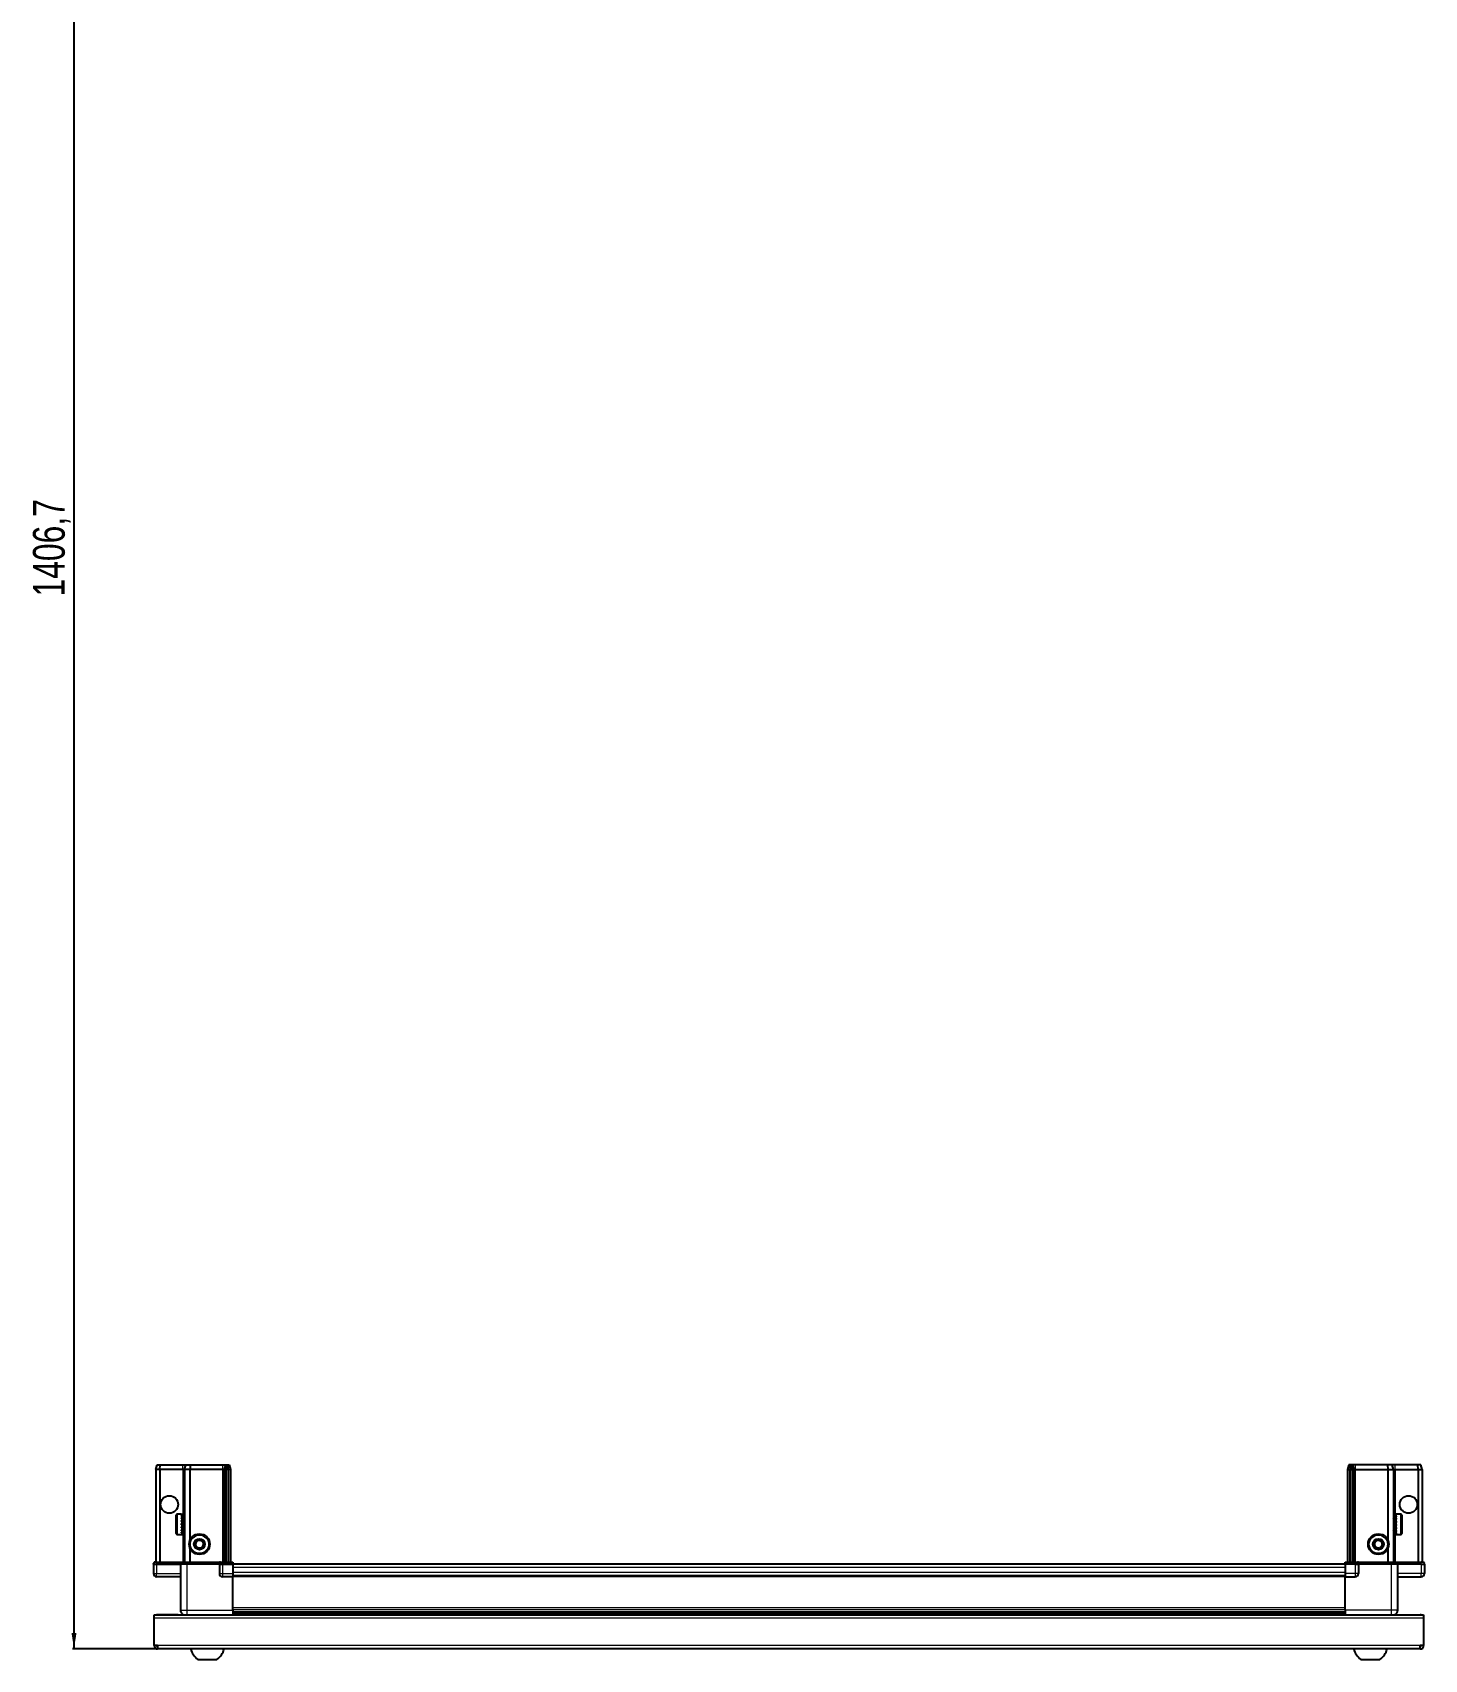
# Model space of a CAD drawing. Header units: millimetres. Extents: x 834 to 4236, y -297 to 1801.
# Drawn here: x 882 to 1758, y -297 to 728 of the extents above; entities that cross this region are included whole.
import ezdxf

# ---------------------------------------------------------------- set-up
doc = ezdxf.new("R2010")
doc.units = ezdxf.units.MM
doc.layers.add('FORMAT', color=7, linetype='Continuous')
doc.styles.add('SLDTEXTSTYLE0', font='TXT', dxfattribs={"width": 0.75})
doc.dimstyles.new('SLDDIMSTYLE0', dxfattribs={"dimtxt": 20, "dimasz": 10, "dimexe": 0, "dimexo": 0.0625, "dimgap": 5, "dimtad": 2, "dimdec": 1, "dimrnd": 1e-09, "dimzin": 12, "dimdsep": 46, "dimtxsty": 'SLDTEXTSTYLE0', "dimsah": 1, "dimcen": 0.09, "dimadec": 0, "dimazin": 3, "dimtfac": 1, "dimtofl": 0, "dimtmove": 0, "dimatfit": 3, "dimfxl": 0, "dimfrac": 2, "dimtolj": 1, "dimtzin": 12, "dimarcsym": 0})

# ---------------------------------------------------------------- blocks, each defined once
blk = doc.blocks.new('_D_8')
at = {"layer": 'FORMAT'}
for p, q in [((959.9, 1116.7), (906.8, 1116.7)), ((907.8, 1116.7), (907.8, -290)), ((960.4, -290), (906.8, -290))]:
    blk.add_line(p, q, dxfattribs=at)
for points in [[(907.8, 1116.7), (906.3, 1106.7), (909.4, 1106.7)], [(907.8, -290), (909.4, -280), (906.3, -280)]]:
    blk.add_solid(points, dxfattribs=at)
at = {"layer": 'FORMAT', "insert": (882, 372.7), "char_height": 20, "attachment_point": 1, "rotation": 90, "style": 'SLDTEXTSTYLE0'}
blk.add_mtext('1406,7', dxfattribs=at)

msp = doc.modelspace()

# ---------------------------------------------------------------- linework, layer by layer
at = {"color": 7, "linetype": 'Continuous', "lineweight": 25}
for p, q in [((959.32, -177.03), (960.13, -174.03)), ((960.13, -174.03), (961.98, -174.03)), ((961.82, -177.03), (961.98, -174.03)), ((961.98, -174.03), (976.32, -174.03)), ((976.32, -174.03), (978.13, -174.03)), ((977.32, -177.03), (978.13, -174.03)), ((978.13, -174.03), (981.16, -174.03)), ((981.16, -174.03), (980.82, -177.03)), ((981.16, -174.03), (1001.32, -174.03)), ((1001.32, -174.03), (1003.13, -174.03)), ((1003.13, -174.03), (1002.32, -177.03)), ((1003.13, -174.03), (1003.87, -174.03)), ((1003.87, -174.03), (1003.32, -177.03)), ((1003.87, -174.03), (1004.37, -174.03)), ((1004.37, -174.03), (1004.82, -177.03)), ((1004.37, -174.03), (1005.52, -174.03)), ((1005.52, -174.03), (1006.32, -177.03)), ((1710.13, -174.03), (1709.32, -177.03)), ((1711.28, -174.03), (1710.13, -174.03)), ((1711.28, -174.03), (1710.82, -177.03)), ((1711.78, -174.03), (1711.28, -174.03)), ((1711.78, -174.03), (1712.32, -177.03)), ((1712.52, -174.03), (1711.78, -174.03)), ((1712.52, -174.03), (1713.32, -177.03)), ((1714.32, -174.03), (1712.52, -174.03)), ((1734.49, -174.03), (1714.32, -174.03)), ((1734.49, -174.03), (1734.82, -177.03)), ((1737.52, -174.03), (1734.49, -174.03)), ((1738.32, -177.03), (1737.52, -174.03)), ((1739.32, -174.03), (1737.52, -174.03)), ((1753.67, -174.03), (1739.32, -174.03)), ((1753.82, -177.03), (1753.67, -174.03)), ((1755.52, -174.03), (1753.67, -174.03)), ((1756.32, -177.03), (1755.52, -174.03)), ((961.82, -177.03), (959.32, -177.03)), ((959.32, -177.03), (959.32, -235.33)), ((976.32, -177.03), (961.82, -177.03)), ((961.82, -177.03), (961.82, -235.33)), ((977.32, -177.03), (976.32, -177.03)), ((980.82, -177.03), (977.32, -177.03)), ((977.32, -177.03), (977.32, -235.33)), ((1001.32, -177.03), (980.82, -177.03)), ((980.82, -177.03), (980.82, -221.53)), ((1002.32, -177.03), (1001.32, -177.03)), ((1003.32, -177.03), (1002.32, -177.03)), ((1002.32, -177.03), (1002.32, -235.33)), ((1004.82, -177.03), (1003.32, -177.03)), ((1003.32, -177.03), (1003.32, -235.33)), ((1006.32, -177.03), (1004.82, -177.03)), ((1004.82, -177.03), (1004.82, -235.33)), ((1006.32, -177.03), (1006.32, -235.33)), ((1709.32, -177.03), (1710.82, -177.03)), ((1709.32, -177.03), (1709.32, -235.33)), ((1710.82, -177.03), (1712.32, -177.03)), ((1710.82, -177.03), (1710.82, -235.33)), ((1712.32, -177.03), (1713.32, -177.03)), ((1712.32, -177.03), (1712.32, -235.33)), ((1713.32, -177.03), (1713.32, -235.33)), ((1713.32, -177.03), (1714.32, -177.03)), ((1714.32, -177.03), (1734.82, -177.03)), ((1734.82, -177.03), (1734.82, -221.53)), ((1734.82, -177.03), (1738.32, -177.03)), ((1738.32, -177.03), (1738.32, -235.33)), ((1738.32, -177.03), (1739.32, -177.03)), ((1739.32, -177.03), (1753.82, -177.03)), ((1753.82, -177.03), (1756.32, -177.03)), ((1753.82, -177.03), (1753.82, -235.33)), ((1756.32, -177.03), (1756.32, -235.33)), ((972.12, -217.23), (972.12, -205.83)), ((975.32, -205.03), (972.92, -205.03)), ((975.32, -205.03), (975.32, -205.03)), ((975.32, -205.03), (975.82, -205.03)), ((975.32, -205.22), (975.82, -205.22)), ((975.32, -205.22), (975.32, -205.44)), ((975.32, -205.44), (975.82, -205.44)), ((975.32, -206.02), (975.82, -206.02)), ((975.32, -206.02), (975.32, -206.44)), ((975.32, -206.44), (975.82, -206.44)), ((975.32, -207.35), (975.82, -207.35)), ((975.32, -207.35), (975.32, -207.94)), ((975.32, -207.94), (975.82, -207.94)), ((975.32, -209.09), (975.82, -209.09)), ((975.32, -209.09), (975.32, -209.79)), ((975.32, -209.79), (975.82, -209.79)), ((975.32, -211.07), (975.82, -211.07)), ((975.32, -211.07), (975.32, -211.81)), ((975.32, -211.22), (975.82, -211.22)), ((975.32, -211.72), (975.82, -211.72)), ((975.32, -211.81), (975.82, -211.81)), ((975.32, -213.1), (975.82, -213.1)), ((975.32, -213.1), (975.32, -213.81)), ((975.32, -213.81), (975.82, -213.81)), ((975.32, -214.97), (975.82, -214.97)), ((975.32, -214.97), (975.32, -215.58)), ((975.82, -205.22), (975.82, -205.03)), ((975.82, -205.44), (975.82, -205.22)), ((975.82, -206.02), (975.82, -205.44)), ((975.82, -206.44), (975.82, -206.02)), ((975.82, -207.35), (975.82, -206.44)), ((975.92, -207.13), (975.82, -207.13)), ((975.82, -207.94), (975.82, -207.35)), ((975.82, -209.09), (975.82, -207.94)), ((975.82, -209.79), (975.82, -209.09)), ((975.82, -211.07), (975.82, -209.79)), ((975.82, -211.22), (975.82, -211.07)), ((975.82, -211.81), (975.82, -211.72)), ((975.82, -213.1), (975.82, -211.81)), ((975.82, -213.81), (975.82, -213.1)), ((975.82, -214.97), (975.82, -213.81)), ((975.82, -215.58), (975.82, -214.97)), ((975.92, -215.93), (975.92, -207.13)), ((976.81, -208.22), (976.32, -207.53)), ((976.32, -215.53), (976.32, -207.53)), ((976.32, -215.53), (976.81, -214.84)), ((977.29, -207.53), (976.81, -208.22)), ((976.81, -214.84), (976.81, -208.22)), ((976.81, -214.84), (977.29, -215.53)), ((977.32, -207.53), (977.29, -207.53)), ((977.29, -215.53), (977.29, -207.53)), ((1738.36, -207.53), (1738.32, -207.53)), ((1738.84, -208.22), (1738.36, -207.53)), ((1738.36, -207.53), (1738.36, -215.53)), ((1738.36, -215.53), (1738.84, -214.84)), ((1739.32, -207.53), (1738.84, -208.22)), ((1738.84, -208.22), (1738.84, -214.84)), ((1738.84, -214.84), (1739.32, -215.53)), ((1739.32, -207.53), (1739.32, -215.53)), ((1739.82, -207.13), (1739.72, -207.13)), ((1739.72, -207.13), (1739.72, -215.93)), ((1742.72, -205.03), (1739.82, -205.03)), ((1740.32, -205.03), (1739.82, -205.03)), ((1739.82, -205.03), (1739.82, -205.08)), ((1739.82, -205.08), (1739.82, -205.36)), ((1740.32, -205.08), (1739.82, -205.08)), ((1740.32, -205.36), (1739.82, -205.36)), ((1739.82, -205.36), (1739.82, -205.63)), ((1740.32, -205.63), (1739.82, -205.63)), ((1739.82, -205.63), (1739.82, -206.3)), ((1740.32, -206.3), (1739.82, -206.3)), ((1739.82, -206.3), (1739.82, -206.77)), ((1739.82, -206.77), (1739.82, -207.75)), ((1740.32, -206.77), (1739.82, -206.77)), ((1740.32, -207.75), (1739.82, -207.75)), ((1739.82, -207.75), (1739.82, -208.37)), ((1739.82, -208.37), (1739.82, -209.57)), ((1740.32, -208.37), (1739.82, -208.37)), ((1740.32, -209.57), (1739.82, -209.57)), ((1739.82, -209.57), (1739.82, -210.2)), ((1740.32, -210.2), (1739.82, -210.2)), ((1739.82, -210.28), (1739.82, -211.58)), ((1740.32, -210.28), (1739.82, -210.28)), ((1740.32, -211.58), (1739.82, -211.58)), ((1740.32, -212.06), (1739.82, -212.06)), ((1739.82, -212.06), (1739.82, -212.31)), ((1739.82, -212.31), (1739.82, -213.58)), ((1740.32, -212.31), (1739.82, -212.31)), ((1740.32, -213.58), (1739.82, -213.58)), ((1739.82, -213.58), (1739.82, -214.27)), ((1739.82, -214.27), (1739.82, -215.39)), ((1740.32, -214.27), (1739.82, -214.27)), ((1740.32, -205.08), (1740.32, -205.03)), ((1740.32, -205.63), (1740.32, -205.36)), ((1740.32, -206.77), (1740.32, -206.3)), ((1740.32, -208.37), (1740.32, -207.75)), ((1740.32, -210.28), (1740.32, -209.57)), ((1740.32, -212.31), (1740.32, -211.58)), ((1740.32, -214.27), (1740.32, -213.58)), ((1743.52, -205.83), (1743.52, -217.23)), ((972.92, -218.03), (975.32, -218.03)), ((975.32, -215.58), (975.82, -215.58)), ((975.32, -216.51), (975.82, -216.51)), ((975.32, -216.51), (975.32, -216.95)), ((975.32, -216.95), (975.82, -216.95)), ((975.32, -217.55), (975.82, -217.55)), ((975.32, -217.55), (975.32, -217.79)), ((975.32, -217.79), (975.82, -217.79)), ((975.32, -218.01), (975.82, -218.01)), ((975.32, -218.01), (975.32, -218.03)), ((975.32, -218.02), (975.82, -218.02)), ((975.82, -216.51), (975.82, -215.58)), ((975.82, -215.93), (975.92, -215.93)), ((975.82, -216.95), (975.82, -216.51)), ((975.82, -217.55), (975.82, -216.95)), ((975.82, -217.79), (975.82, -217.55)), ((975.82, -218.01), (975.82, -217.79)), ((975.82, -218.02), (975.82, -218.01)), ((977.29, -215.53), (977.32, -215.53)), ((1738.32, -215.53), (1738.36, -215.53)), ((1739.72, -215.93), (1739.82, -215.93)), ((1740.32, -215.39), (1739.82, -215.39)), ((1739.82, -215.39), (1739.82, -215.96)), ((1739.82, -215.96), (1739.82, -216.82)), ((1740.32, -215.96), (1739.82, -215.96)), ((1740.32, -216.82), (1739.82, -216.82)), ((1739.82, -216.82), (1739.82, -217.21)), ((1739.82, -217.21), (1739.82, -217.72)), ((1740.32, -217.21), (1739.82, -217.21)), ((1740.32, -217.72), (1739.82, -217.72)), ((1739.82, -217.72), (1739.82, -217.91)), ((1739.82, -217.91), (1739.82, -218.03)), ((1740.32, -217.91), (1739.82, -217.91)), ((1739.82, -218.03), (1742.72, -218.03)), ((1740.32, -215.96), (1740.32, -215.39)), ((1740.32, -217.21), (1740.32, -216.82)), ((1740.32, -217.91), (1740.32, -217.72)), ((958.32, -235.33), (957.82, -236.19)), ((959.82, -235.33), (958.32, -235.33)), ((959.82, -235.33), (974.62, -235.33)), ((974.62, -235.33), (974.82, -235.33)), ((974.82, -236.53), (974.82, -235.33)), ((974.82, -235.33), (978.82, -235.33)), ((978.82, -235.33), (999.12, -235.33)), ((980.82, -226.53), (980.82, -235.33)), ((999.12, -235.33), (999.32, -235.33)), ((999.32, -236.53), (999.32, -235.33)), ((1000, -235.33), (999.32, -235.33)), ((1000, -235.33), (1007.82, -235.33)), ((1007.82, -235.33), (1007.82, -236.19)), ((1707.82, -236.19), (1707.82, -235.33)), ((1707.82, -235.33), (1715.65, -235.33)), ((1716.32, -235.33), (1715.65, -235.33)), ((1716.32, -236.53), (1716.32, -235.33)), ((1716.32, -235.33), (1716.52, -235.33)), ((1716.52, -235.33), (1736.82, -235.33)), ((1734.82, -226.53), (1734.82, -235.33)), ((1736.82, -235.33), (1740.82, -235.33)), ((1740.82, -236.53), (1740.82, -235.33)), ((1740.82, -235.33), (1741.02, -235.33)), ((1741.02, -235.33), (1755.82, -235.33)), ((1757.32, -235.33), (1755.82, -235.33)), ((1757.82, -236.19), (1757.32, -235.33)), ((1757.82, -236.19), (1757.32, -235.33)), ((957.82, -236.53), (957.82, -236.19)), ((957.82, -236.53), (959.82, -236.53)), ((957.82, -236.53), (957.82, -242.53)), ((974.62, -236.53), (959.82, -236.53)), ((959.82, -236.53), (974.62, -236.53)), ((974.82, -244.53), (959.82, -244.53)), ((974.82, -236.53), (974.62, -236.53)), ((978.82, -236.53), (974.82, -236.53)), ((974.82, -236.53), (974.82, -265.53)), ((999.12, -236.53), (978.82, -236.53)), ((999.32, -236.53), (999.12, -236.53)), ((999.32, -236.53), (1001.32, -236.53)), ((999.32, -236.53), (999.32, -242.53)), ((1007.82, -236.19), (1001.32, -236.19)), ((1007.82, -236.53), (1001.32, -236.53)), ((1001.32, -236.53), (1007.82, -236.53)), ((1007.82, -244.53), (1001.32, -244.53)), ((1007.82, -236.19), (1007.82, -236.19)), ((1007.82, -236.53), (1007.82, -236.19)), ((1007.82, -236.53), (1007.82, -236.53)), ((1007.82, -236.53), (1007.82, -242.53)), ((1707.82, -236.68), (1007.82, -236.68)), ((1007.82, -242.53), (1007.82, -244.53)), ((1707.82, -243.88), (1007.82, -243.88)), ((1007.82, -265.53), (1007.82, -244.53)), ((1714.32, -236.19), (1707.82, -236.19)), ((1707.82, -236.53), (1707.82, -236.19)), ((1714.32, -236.53), (1707.82, -236.53)), ((1707.82, -236.53), (1707.82, -242.53)), ((1707.82, -242.53), (1707.82, -244.53)), ((1707.82, -244.53), (1714.32, -244.53)), ((1707.82, -265.53), (1707.82, -244.53)), ((1714.32, -236.53), (1716.32, -236.53)), ((1716.32, -236.53), (1714.32, -236.53)), ((1716.52, -236.53), (1716.32, -236.53)), ((1716.32, -236.53), (1716.32, -242.53)), ((1736.82, -236.53), (1716.52, -236.53)), ((1740.82, -236.53), (1736.82, -236.53)), ((1741.02, -236.53), (1740.82, -236.53)), ((1740.82, -236.53), (1740.82, -265.53)), ((1740.82, -244.53), (1755.82, -244.53)), ((1755.82, -236.53), (1741.02, -236.53)), ((1755.82, -236.53), (1757.82, -236.53)), ((1757.82, -236.53), (1757.82, -236.19)), ((1757.82, -236.53), (1757.82, -236.19)), ((1757.82, -236.53), (1757.82, -236.53)), ((1757.82, -236.53), (1757.82, -242.53)), ((958.32, -268.53), (1757.32, -268.53)), ((958.32, -270.63), (958.32, -268.53)), ((958.32, -287.93), (958.32, -270.63)), ((973.32, -268.43), (960.42, -268.43)), ((973.32, -268.43), (973.32, -268.53)), ((1007.82, -266.55), (1707.82, -266.55)), ((1007.82, -266.59), (1707.82, -266.59)), ((1031.7, -268.38), (1007.82, -268.38)), ((1026.32, -268.53), (1026.32, -268.38)), ((1026.36, -268.53), (1026.36, -268.38)), ((1026.63, -268.53), (1026.63, -268.38)), ((1026.9, -268.53), (1026.9, -268.38)), ((1027.55, -268.53), (1027.55, -268.38)), ((1028.01, -268.53), (1028.01, -268.38)), ((1028.98, -268.53), (1028.98, -268.38)), ((1029.6, -268.53), (1029.6, -268.38)), ((1030.78, -268.53), (1030.78, -268.38)), ((1031.44, -268.53), (1031.44, -268.38)), ((1031.5, -268.53), (1031.5, -268.38)), ((1032.79, -268.38), (1031.7, -268.38)), ((1033.52, -268.38), (1032.79, -268.38)), ((1032.79, -268.53), (1032.79, -268.38)), ((1032.79, -268.38), (1032.79, -268.38)), ((1032.8, -268.53), (1032.8, -268.38)), ((1033.3, -268.53), (1033.3, -268.38)), ((1033.53, -268.38), (1033.52, -268.38)), ((1033.53, -268.53), (1033.53, -268.38)), ((1033.95, -268.38), (1033.53, -268.38)), ((1681.7, -268.38), (1033.95, -268.38)), ((1034.8, -268.53), (1034.8, -268.38)), ((1035.49, -268.53), (1035.49, -268.38)), ((1036.62, -268.53), (1036.62, -268.38)), ((1037.19, -268.53), (1037.19, -268.38)), ((1038.06, -268.53), (1038.06, -268.38)), ((1038.47, -268.53), (1038.47, -268.38)), ((1039, -268.53), (1039, -268.38)), ((1039.19, -268.53), (1039.19, -268.38)), ((1039.32, -268.53), (1039.32, -268.38)), ((1676.33, -268.53), (1676.33, -268.38)), ((1676.5, -268.53), (1676.5, -268.38)), ((1676.71, -268.53), (1676.71, -268.38)), ((1677.27, -268.53), (1677.27, -268.38)), ((1677.69, -268.53), (1677.69, -268.38)), ((1678.58, -268.53), (1678.58, -268.38)), ((1679.17, -268.53), (1679.17, -268.38)), ((1680.31, -268.53), (1680.31, -268.38)), ((1681.01, -268.53), (1681.01, -268.38)), ((1682.29, -268.38), (1681.7, -268.38)), ((1683.02, -268.38), (1682.29, -268.38)), ((1682.29, -268.53), (1682.29, -268.38)), ((1682.29, -268.38), (1682.29, -268.38)), ((1682.46, -268.53), (1682.46, -268.38)), ((1682.96, -268.53), (1682.96, -268.38)), ((1683.03, -268.38), (1683.02, -268.38)), ((1683.03, -268.53), (1683.03, -268.38)), ((1683.95, -268.38), (1683.03, -268.38)), ((1707.82, -268.38), (1683.95, -268.38)), ((1684.32, -268.53), (1684.32, -268.38)), ((1685.02, -268.53), (1685.02, -268.38)), ((1686.2, -268.53), (1686.2, -268.38)), ((1686.81, -268.53), (1686.81, -268.38)), ((1687.75, -268.53), (1687.75, -268.38)), ((1688.2, -268.53), (1688.2, -268.38)), ((1688.82, -268.53), (1688.82, -268.38)), ((1689.07, -268.53), (1689.07, -268.38)), ((1689.3, -268.53), (1689.3, -268.38)), ((1689.32, -268.53), (1689.32, -268.38)), ((1742.32, -268.43), (1755.22, -268.43)), ((1742.32, -268.43), (1742.32, -268.53)), ((1757.32, -268.53), (1757.32, -270.63)), ((1757.32, -270.63), (1757.32, -287.93)), ((960.42, -287.93), (958.32, -287.93)), ((960.42, -287.93), (960.42, -290.03)), ((1755.22, -290.03), (960.42, -290.03)), ((985.82, -296.63), (997.82, -296.63)), ((1717.82, -296.63), (1729.82, -296.63)), ((1757.32, -287.93), (1755.22, -287.93)), ((1755.22, -290.03), (1755.22, -287.93))]:
    msp.add_line(p, q, dxfattribs=at)
at = {"color": 8, "linetype": 'Continuous', "lineweight": 18}
for p, q in [((976.32, -177.03), (976.32, -174.03)), ((1001.32, -174.03), (1001.32, -177.03)), ((1714.32, -174.03), (1714.32, -177.03)), ((1739.32, -177.03), (1739.32, -174.03)), ((976.32, -177.03), (976.32, -207.53)), ((1001.32, -177.03), (1001.32, -235.33)), ((1714.32, -177.03), (1714.32, -235.33)), ((1739.32, -177.03), (1739.32, -207.53)), ((972.92, -218.03), (972.92, -205.03)), ((1742.72, -205.03), (1742.72, -218.03)), ((976.32, -215.53), (976.32, -235.33)), ((1739.32, -215.53), (1739.32, -235.33)), ((959.82, -236.53), (959.82, -235.33)), ((974.62, -236.53), (974.62, -235.33)), ((978.82, -236.53), (978.82, -235.33)), ((999.12, -236.53), (999.12, -235.33)), ((1716.52, -235.33), (1716.52, -236.53)), ((1736.82, -236.53), (1736.82, -235.33)), ((1741.02, -235.33), (1741.02, -236.53)), ((1755.82, -236.53), (1755.82, -235.33)), ((957.82, -242.53), (959.82, -242.53)), ((959.82, -236.53), (959.82, -242.53)), ((959.82, -242.53), (974.82, -242.53)), ((959.82, -244.53), (959.82, -242.53)), ((978.82, -236.53), (978.82, -265.53)), ((999.32, -242.53), (1001.32, -242.53)), ((1001.32, -236.53), (1001.32, -236.19)), ((1001.32, -236.53), (1001.32, -242.53)), ((1001.32, -242.53), (1007.82, -242.53)), ((1001.32, -242.53), (1001.32, -244.53)), ((1007.82, -236.53), (1007.82, -236.19)), ((1707.82, -238.68), (1007.82, -238.68)), ((1707.82, -241.88), (1007.82, -241.88)), ((1707.82, -244.53), (1007.82, -244.53)), ((1714.32, -242.53), (1707.82, -242.53)), ((1714.32, -236.53), (1714.32, -236.19)), ((1714.32, -236.53), (1714.32, -242.53)), ((1716.32, -242.53), (1714.32, -242.53)), ((1714.32, -242.53), (1714.32, -244.53)), ((1736.82, -236.53), (1736.82, -265.53)), ((1755.82, -242.53), (1740.82, -242.53)), ((1755.82, -236.53), (1755.82, -242.53)), ((1757.82, -242.53), (1755.82, -242.53)), ((1755.82, -244.53), (1755.82, -242.53)), ((978.82, -265.53), (1007.82, -265.53)), ((1007.82, -263.93), (1707.82, -263.93)), ((1707.82, -265.34), (1007.82, -265.34)), ((1736.82, -265.53), (1707.82, -265.53)), ((1757.32, -270.63), (958.32, -270.63)), ((960.42, -268.53), (960.42, -268.43)), ((1007.82, -267.79), (1707.82, -267.79)), ((1755.22, -268.53), (1755.22, -268.43)), ((1755.22, -287.93), (960.42, -287.93))]:
    msp.add_line(p, q, dxfattribs=at)
at = {"color": 7, "linetype": 'Continuous', "lineweight": 25, "flags": 128}
for points in [[(960.42, -268.43), (960.01, -268.47), (959.78, -268.53)], [(1755.86, -268.53), (1755.63, -268.47), (1755.22, -268.43)]]:
    msp.add_lwpolyline(points, dxfattribs=at)
at = {"color": 7, "linetype": 'Continuous', "lineweight": 25}
for centre, radius in [((967.82, -199.03), 5.5), ((1747.82, -199.03), 5.5), ((986.82, -224.03), 6.5), ((986.82, -224.03), 3.46), ((1728.82, -224.03), 6.5), ((1728.82, -224.03), 3.46)]:
    msp.add_circle(centre, radius, dxfattribs=at)
at = {"color": 8, "linetype": 'Continuous', "lineweight": 18}
for centre in [(986.82, -224.03), (1728.82, -224.03)]:
    msp.add_circle(centre, 5.7, dxfattribs=at)
at = {"color": 7, "linetype": 'Continuous', "lineweight": 25}
for centre, radius, start, end in [((972.92, -205.83), 0.8, 90, 180), ((976.32, -207.13), 0.4, 180, 270), ((1739.32, -207.13), 0.4, 270, 0), ((1742.72, -205.83), 0.8, 360, 90), ((972.92, -217.23), 0.8, 180, 270), ((976.32, -215.93), 0.4, 90, 180), ((986.82, -224.03), 2.5, 147.37605, 207.37605), ((986.82, -224.03), 2.5, 207.37605, 267.37605), ((986.82, -224.03), 2.5, 87.37605, 147.37605), ((986.82, -224.03), 2.5, 267.37605, 327.37605), ((986.82, -224.03), 2.5, 27.37605, 87.37605), ((986.82, -224.03), 2.5, 327.37605, 27.37605), ((1728.82, -224.03), 2.5, 134.67671, 194.67671), ((1728.82, -224.03), 2.5, 194.67671, 254.67671), ((1728.82, -224.03), 2.5, 74.67671, 134.67671), ((1728.82, -224.03), 2.5, 14.67671, 74.67671), ((1728.82, -224.03), 2.5, 314.67671, 14.67671), ((1739.32, -215.93), 0.4, 360, 90), ((1742.72, -217.23), 0.8, 270, 0), ((1728.82, -224.03), 2.5, 254.67671, 314.67671), ((959.82, -242.53), 2, 180, 270), ((1001.32, -242.53), 2, 180, 270), ((1714.32, -242.53), 2, 270, 0), ((1755.82, -242.53), 2, 270, 0), ((960.42, -287.93), 2.1, 180, 270), ((960.42, -287.93), 0.6, 180, 270), ((992.85, -287), 11.91, 194.70035, 233.8734), ((990.8, -287), 11.91, 306.1266, 345.29965), ((1724.85, -287), 11.91, 194.70035, 233.8734), ((1722.8, -287), 11.91, 306.1266, 345.29965), ((1755.22, -287.93), 2.1, 270, 0), ((1755.22, -287.93), 0.6, 270, 0)]:
    msp.add_arc(centre, radius, start, end, dxfattribs=at)
for centre, start_param, end_param in [((1001.32, -232.73), 2.4188584, 3.1415927), ((1714.32, -232.73), 3.1415927, 3.8643269)]:
    msp.add_ellipse(centre, major_axis=(0, 3.46), ratio=0.5773503, start_param=start_param, end_param=end_param, dxfattribs=at)
for points, knots in [([(983.94, -223.9), (984.22, -223.46), (984.74, -222.65), (985.26, -221.84), (985.5, -221.46)], [0, 0, 0, 0, 0.5346859, 1, 1, 1, 1]), ([(985.27, -226.46), (985.21, -226.35), (984.94, -225.82), (984.48, -224.93), (984.1, -224.2), (983.94, -223.9)], [0, 0, 0, 0, 0.1331247, 0.6370994, 1, 1, 1, 1]), ([(985.5, -221.46), (986.01, -221.49), (986.98, -221.53), (987.93, -221.58), (988.38, -221.6)], [0, 0, 0, 0, 0.5346859, 1, 1, 1, 1]), ([(989.71, -224.16), (989.43, -224.59), (988.91, -225.41), (988.39, -226.22), (988.15, -226.59)], [0, 0, 0, 0, 0.5346859, 1, 1, 1, 1]), ([(988.38, -221.6), (988.54, -221.9), (988.92, -222.63), (989.38, -223.52), (989.65, -224.05), (989.71, -224.16)], [0, 0, 0, 0, 0.3629006, 0.8668753, 1, 1, 1, 1]), ([(1726.04, -223.26), (1726.41, -222.9), (1727.09, -222.22), (1727.78, -221.55), (1728.09, -221.24)], [0, 0, 0, 0, 0.53468586, 1, 1, 1, 1]), ([(1726.77, -226.06), (1726.68, -225.72), (1726.48, -224.93), (1726.22, -223.96), (1726.07, -223.39), (1726.04, -223.26)], [0, 0, 0, 0, 0.3629006, 0.8668753, 1, 1, 1, 1]), ([(1728.09, -221.24), (1728.59, -221.37), (1729.52, -221.63), (1730.45, -221.88), (1730.88, -222)], [0, 0, 0, 0, 0.5346859, 1, 1, 1, 1]), ([(1731.61, -224.79), (1731.24, -225.15), (1730.56, -225.83), (1729.87, -226.51), (1729.56, -226.82)], [0, 0, 0, 0, 0.53468586, 1, 1, 1, 1]), ([(1730.88, -222), (1730.91, -222.12), (1731.06, -222.7), (1731.31, -223.66), (1731.52, -224.46), (1731.61, -224.79)], [0, 0, 0, 0, 0.1331247, 0.6370994, 1, 1, 1, 1]), ([(988.15, -226.59), (987.64, -226.57), (986.67, -226.52), (985.71, -226.48), (985.27, -226.46)], [0, 0, 0, 0, 0.5346859, 1, 1, 1, 1]), ([(1729.56, -226.82), (1729.06, -226.68), (1728.13, -226.43), (1727.2, -226.18), (1726.77, -226.06)], [0, 0, 0, 0, 0.5346859, 1, 1, 1, 1]), ([(974.82, -265.53), (974.87, -265.97), (974.94, -266.64), (975.38, -267.46), (975.84, -268.01), (976.24, -268.37), (976.5, -268.5), (976.55, -268.53)], [0, 0, 0, 0, 0.3630185, 0.5584377, 0.7580039, 0.9575702, 1, 1, 1, 1]), ([(1007.82, -265.53), (1007.82, -265.92), (1007.82, -266.71), (1007.82, -267.73), (1007.82, -268.36), (1007.82, -268.52), (1007.82, -268.53)], [0, 0, 0, 0, 0.3255201, 0.6510403, 0.9765604, 1, 1, 1, 1]), ([(1707.82, -265.53), (1707.82, -265.92), (1707.82, -266.71), (1707.82, -267.73), (1707.82, -268.36), (1707.82, -268.52), (1707.82, -268.53)], [0, 0, 0, 0, 0.32552014, 0.65104028, 0.97656042, 1, 1, 1, 1]), ([(1740.82, -265.53), (1740.78, -265.97), (1740.71, -266.64), (1740.27, -267.46), (1739.81, -268.01), (1739.41, -268.37), (1739.15, -268.5), (1739.1, -268.53)], [0, 0, 0, 0, 0.3630185, 0.5584377, 0.7580039, 0.9575702, 1, 1, 1, 1])]:
    msp.add_open_spline(points, degree=3, knots=knots, dxfattribs=at)
at = {"color": 8, "linetype": 'Continuous', "lineweight": 18}
for points in [[(974.82, -265.53), (974.88, -265.53), (975, -265.53), (975.93, -265.53), (977.25, -265.53), (978.3, -265.53), (978.82, -265.53)], [(1740.82, -265.53), (1740.76, -265.53), (1740.64, -265.53), (1739.72, -265.53), (1738.4, -265.53), (1737.35, -265.53), (1736.82, -265.53)]]:
    msp.add_open_spline(points, degree=3, dxfattribs=at)
for points, knots in [([(978.82, -265.53), (978.82, -265.97), (978.82, -266.64), (978.82, -267.46), (978.82, -268.01), (978.82, -268.37), (978.82, -268.5), (978.82, -268.53)], [0, 0, 0, 0, 0.36301846, 0.55843766, 0.75800394, 0.95757021, 1, 1, 1, 1]), ([(1736.82, -265.53), (1736.82, -265.97), (1736.82, -266.64), (1736.82, -267.46), (1736.82, -268.01), (1736.82, -268.37), (1736.82, -268.5), (1736.82, -268.53)], [0, 0, 0, 0, 0.3630185, 0.5584377, 0.7580039, 0.9575702, 1, 1, 1, 1])]:
    msp.add_open_spline(points, degree=3, knots=knots, dxfattribs=at)

# ---------------------------------------------------------------- dimensions: what is measured, and where the dimension line sits
at = {"layer": 'FORMAT'}
dim = msp.add_linear_dim(base=(907.82, -290.03), p1=(959.92, 1116.67), p2=(960.42, -290.03), angle=90, dimstyle='SLDDIMSTYLE0', dxfattribs=at)
dim.commit()
dim.dimension.update_dxf_attribs({"geometry": '_D_8', "text_midpoint": (907.82, 413.32), "dimtype": 160})

doc.saveas('drawing.dxf')
